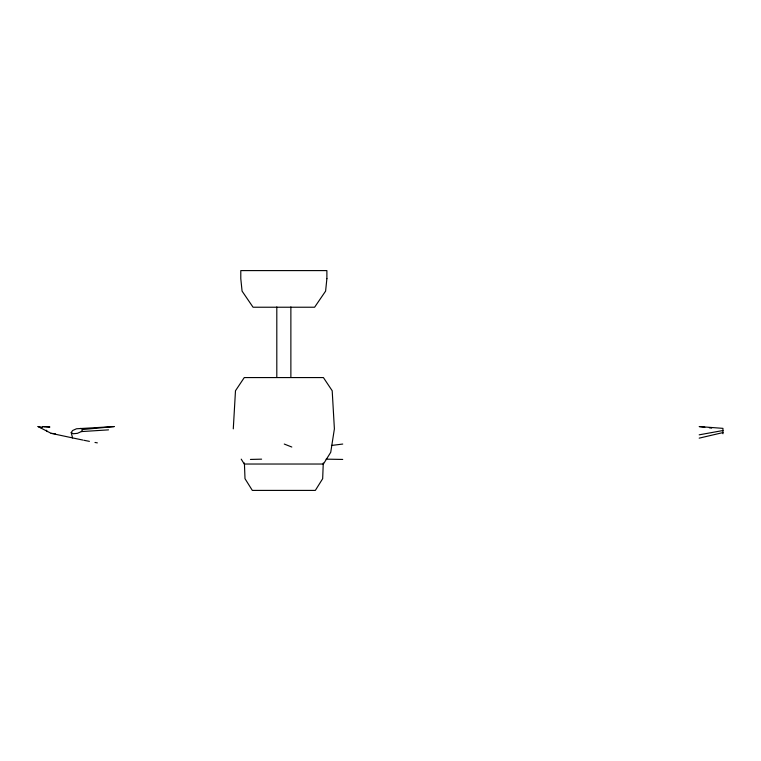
<?xml version="1.0" encoding="UTF-8"?>
<svg xmlns="http://www.w3.org/2000/svg" width="761" height="761" viewBox="0 0 761 761"><rect width="100%" height="100%" fill="white"/><g stroke="black" fill="none" stroke-linecap="round" stroke-linejoin="round"><path stroke-width="1.14" d="M323.273 462.992L322.674 478.688L315.339 490.407L252.329 490.407L245.004 478.688L244.405 462.992M233.285 428.862L235.482 390.754L244.271 377.57L323.406 377.57L332.196 390.754L334.393 428.862L330.731 452.31L323.406 464.029L244.271 464.029L241.218 459.14M72.609 438.146L71.23 432.581L72.58 430.526L76.5 428.776L114.274 426.56L82.683 429.527L80.685 428.357M71.23 432.581L73.227 433.751L77.413 433.342L81.332 431.592L82.683 429.527M699.188 438.146L722.95 432.581M699.188 434.835L722.95 430.526M331.416 445.47L342.726 444.053M81.332 431.592L108.509 429.86M250.445 459.435L261.622 459.159M326.098 459.159L342.726 459.435M42.416 427.359L38.05 426.56L51.149 433.342L55.334 433.751M704.848 427.263L699.188 426.56L722.95 428.357L722.95 433.751M709.366 427.825L711.63 428.11M94.992 442.455L97.332 442.873M83.862 440.267L89.427 441.361M73.275 438.06L82.806 440.048M51.149 433.342L72.171 437.822M38.05 426.56L40.989 427.672M284.272 444.053L291.805 447.03M46.326 430.212L47.23 431.592M290.873 306.94L290.873 377.275M276.804 306.94L276.804 377.275M326.888 278.65L325.603 291.111L314.607 307.225L253.061 307.225L242.074 291.111L240.79 278.65L240.79 270.593L326.888 270.593L326.888 278.65M44.49 426.645L42.369 426.55L49.903 427.016L44.49 426.645"/></g></svg>
